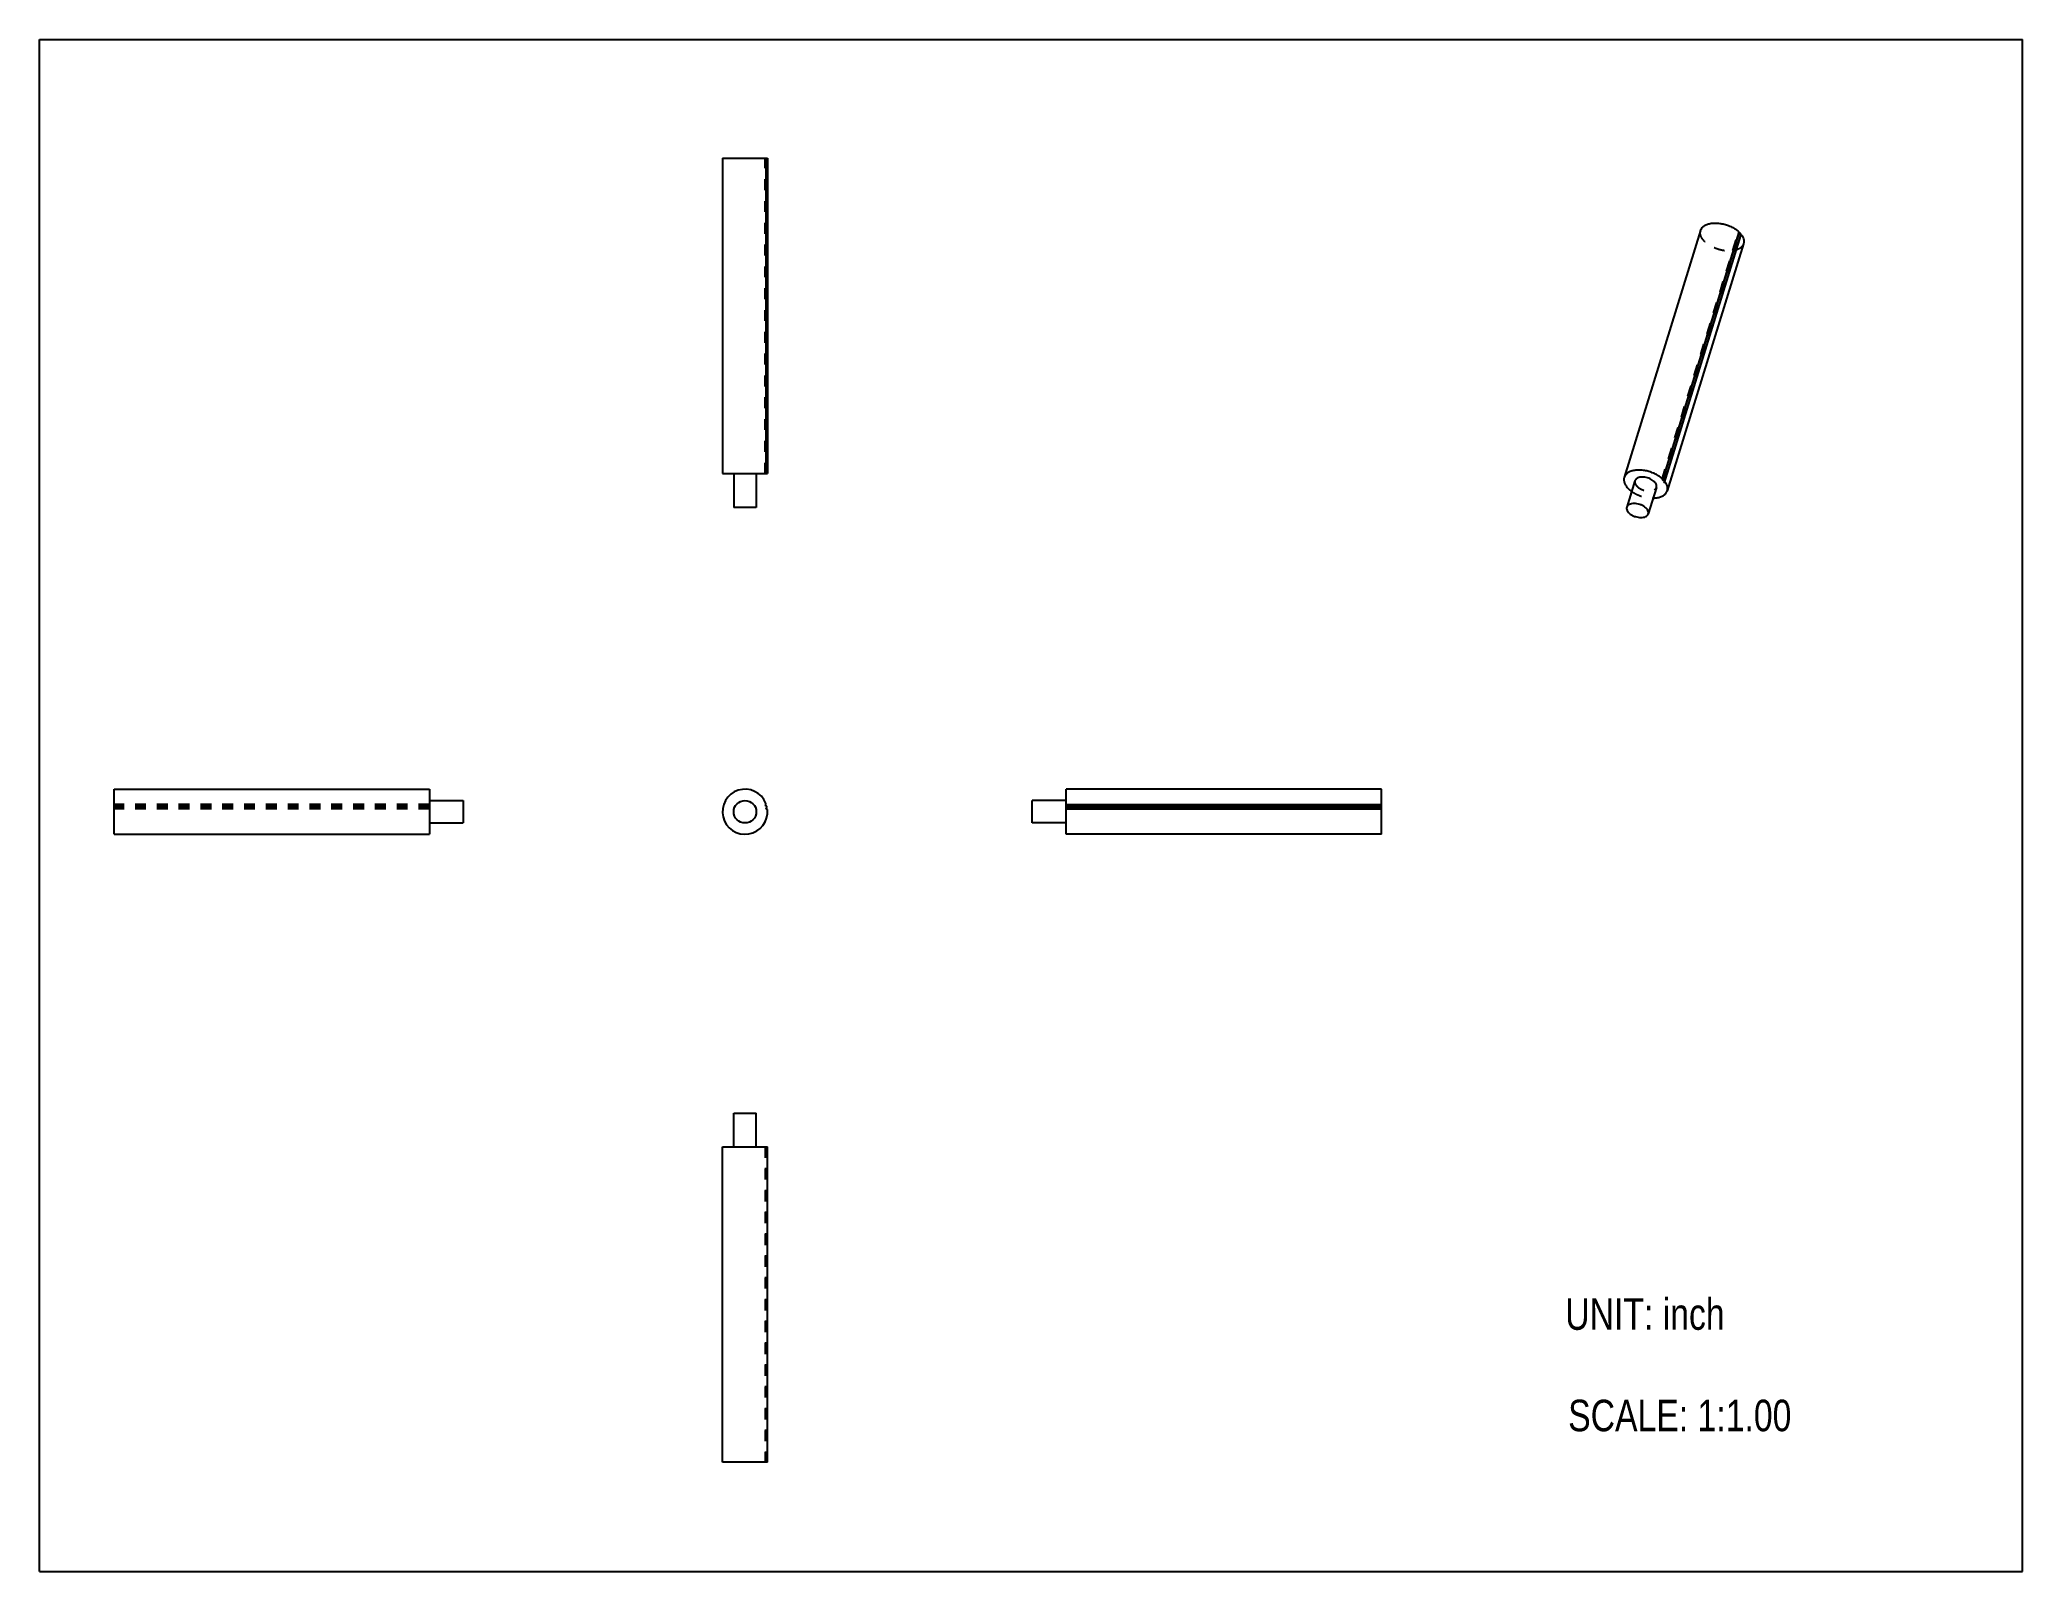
# Model space of a CAD drawing. Extents: x 0 to 44, y 0 to 34.
import ezdxf

# ---------------------------------------------------------------- set-up
doc = ezdxf.new("R2010")
doc.units = 0
doc.header["$LTSCALE"] = 2.42
doc.header["$MEASUREMENT"] = 0
doc.linetypes.add('HIDDEN', pattern=[0.2, 0.1, -0.1])
doc.layers.get('0').update_dxf_attribs({"linetype": 'CONTINUOUS'})
doc.layers.add('DEFAULT_2', color=8, linetype='HIDDEN')
doc.layers.add('LAYER_DETAIL_ITEM', color=7, linetype='CONTINUOUS')
doc.styles.get("Standard").update_dxf_attribs({"font": 'txt', "width": 0.8})

msp = doc.modelspace()

# ---------------------------------------------------------------- linework, layer by layer
at = {"color": 7, "linetype": 'CONTINUOUS'}
for p, q in [((0, 0), (0, 34)), ((0, 34), (44, 34)), ((44, 0), (44, 34)), ((15.153, 31.368), (15.153, 24.368)), ((15.153, 31.368), (16.153, 31.368)), ((16.119, 31.368), (16.119, 24.368)), ((16.141, 31.368), (16.141, 24.368)), ((16.153, 31.368), (16.153, 24.368)), ((36.859, 29.766), (35.164, 24.283)), ((37.711, 29.727), (36.018, 24.249)), ((36.021, 24.218), (37.715, 29.702)), ((36.057, 24.173), (37.751, 29.656)), ((37.754, 29.682), (36.061, 24.203)), ((37.706, 29.711), (37.715, 29.702)), ((37.715, 29.702), (37.732, 29.701)), ((37.748, 29.661), (37.751, 29.656)), ((37.751, 29.656), (37.769, 29.654)), ((37.814, 29.471), (36.12, 23.988)), ((15.153, 24.368), (16.153, 24.368)), ((15.403, 24.368), (15.403, 23.618)), ((15.903, 24.368), (15.903, 23.618)), ((35.403, 24.209), (35.222, 23.622)), ((36.015, 24.241), (36.005, 24.235)), ((36.005, 24.235), (36.021, 24.218)), ((36.015, 24.241), (36.016, 24.244)), ((36.021, 24.218), (36.038, 24.218)), ((35.881, 24.062), (35.699, 23.474)), ((36.057, 24.195), (36.045, 24.19)), ((36.045, 24.19), (36.057, 24.173)), ((36.057, 24.173), (36.074, 24.171)), ((15.903, 23.618), (15.403, 23.618)), ((1.65, 16.362), (1.65, 17.362)), ((1.65, 17.362), (8.65, 17.362)), ((8.65, 17.362), (8.65, 16.362)), ((22.779, 16.362), (22.779, 17.362)), ((29.779, 17.362), (22.779, 17.362)), ((29.779, 16.362), (29.779, 17.362)), ((8.65, 17.112), (9.4, 17.112)), ((9.4, 17.112), (9.4, 16.612)), ((16.114, 17.033), (16.1, 17.022)), ((16.1, 17.022), (16.108, 16.995)), ((16.108, 16.995), (16.126, 16.995)), ((16.135, 16.959), (16.119, 16.95)), ((16.119, 16.95), (16.123, 16.923)), ((16.123, 16.923), (16.141, 16.919)), ((22.029, 16.612), (22.029, 17.112)), ((22.779, 17.112), (22.029, 17.112)), ((22.779, 17.022), (29.779, 17.022)), ((22.779, 16.995), (29.779, 16.995)), ((22.779, 16.95), (29.779, 16.95)), ((22.779, 16.923), (29.779, 16.923)), ((1.65, 16.362), (8.65, 16.362)), ((8.65, 16.612), (9.4, 16.612)), ((22.779, 16.612), (22.029, 16.612)), ((29.779, 16.362), (22.779, 16.362)), ((15.403, 9.422), (15.403, 10.172)), ((15.403, 10.172), (15.903, 10.172)), ((15.903, 9.422), (15.903, 10.172)), ((15.153, 2.422), (15.153, 9.422)), ((15.153, 9.422), (16.153, 9.422)), ((16.153, 2.422), (16.153, 9.422)), ((16.153, 2.422), (15.153, 2.422)), ((0, 0), (44, 0))]:
    msp.add_line(p, q, dxfattribs=at)
msp.add_circle((15.653, 16.862), 0.25, dxfattribs=at)
for centre, radius, start, end in [((15.653, 16.862), 0.5, 21.6717, 5.3283), ((16.107, 17.042), 0.012, 308, 21.6717), ((16.126, 16.983), 0.012, 14.3283, 88), ((16.129, 16.969), 0.012, 299, 12.6717), ((15.653, 16.862), 0.5, 12.6717, 14.3283), ((16.139, 16.907), 0.012, 5.3283, 79)]:
    msp.add_arc(centre, radius, start, end, dxfattribs=at)
for points, knots in [([(36.859, 29.766), (36.865, 29.785), (36.884, 29.822), (36.932, 29.867), (36.997, 29.901), (37.075, 29.922), (37.164, 29.931), (37.261, 29.927), (37.36, 29.911), (37.458, 29.882), (37.551, 29.842), (37.636, 29.793), (37.686, 29.754), (37.708, 29.733)], [0, 0, 0, 0, 0.060363, 0.127452, 0.202723, 0.287423, 0.381079, 0.482018, 0.587784, 0.695471, 0.802007, 0.904418, 1, 1, 1, 1]), ([(37.711, 29.727), (37.711, 29.727), (37.711, 29.728), (37.711, 29.731), (37.709, 29.733), (37.708, 29.733)], [0, 0, 0, 0, 0.014965, 0.450034, 1, 1, 1, 1]), ([(37.745, 29.696), (37.744, 29.697), (37.742, 29.699), (37.737, 29.701), (37.734, 29.701), (37.732, 29.701)], [0, 0, 0, 0, 0.309468, 0.656297, 1, 1, 1, 1]), ([(37.745, 29.696), (37.746, 29.694), (37.749, 29.691), (37.751, 29.688), (37.753, 29.687)], [0, 0, 0, 0, 0.501247, 1, 1, 1, 1]), ([(37.754, 29.682), (37.754, 29.682), (37.754, 29.684), (37.753, 29.686), (37.753, 29.687)], [0, 0, 0, 0, 0.358569, 1, 1, 1, 1]), ([(37.781, 29.647), (37.78, 29.649), (37.778, 29.651), (37.774, 29.653), (37.771, 29.654), (37.769, 29.654)], [0, 0, 0, 0, 0.295476, 0.641363, 1, 1, 1, 1]), ([(37.781, 29.647), (37.794, 29.627), (37.814, 29.587), (37.825, 29.525), (37.819, 29.487), (37.814, 29.471)], [0, 0, 0, 0, 0.384487, 0.728339, 1, 1, 1, 1]), ([(35.164, 24.283), (35.164, 24.282), (35.158, 24.263), (35.154, 24.22), (35.17, 24.155), (35.205, 24.09), (35.259, 24.028), (35.304, 23.991), (35.329, 23.973), (35.33, 23.972)], [0, 0, 0, 0, 0.004859, 0.164826, 0.337858, 0.53221, 0.750766, 0.992087, 1, 1, 1, 1]), ([(36.014, 24.25), (35.991, 24.271), (35.941, 24.31), (35.857, 24.359), (35.764, 24.399), (35.665, 24.427), (35.566, 24.444), (35.47, 24.448), (35.381, 24.439), (35.302, 24.417), (35.237, 24.383), (35.189, 24.338), (35.17, 24.301), (35.164, 24.283)], [0, 0, 0, 0, 0.095582, 0.197993, 0.304529, 0.412216, 0.517982, 0.618921, 0.712577, 0.797277, 0.872548, 0.939637, 1, 1, 1, 1]), ([(35.872, 24.135), (35.866, 24.149), (35.847, 24.175), (35.81, 24.21), (35.764, 24.24), (35.71, 24.265), (35.653, 24.282), (35.596, 24.291), (35.54, 24.291), (35.491, 24.283), (35.449, 24.266), (35.419, 24.241), (35.407, 24.22), (35.403, 24.209)], [0, 0, 0, 0, 0.081157, 0.173333, 0.274698, 0.382001, 0.491224, 0.598123, 0.698729, 0.789898, 0.869974, 0.939677, 1, 1, 1, 1]), ([(36.016, 24.244), (36.016, 24.244), (36.017, 24.245), (36.016, 24.247), (36.015, 24.249), (36.014, 24.25)], [0, 0, 0, 0, 0.014965, 0.450034, 1, 1, 1, 1]), ([(36.051, 24.212), (36.05, 24.213), (36.047, 24.215), (36.043, 24.217), (36.039, 24.218), (36.038, 24.218)], [0, 0, 0, 0, 0.309468, 0.656297, 1, 1, 1, 1]), ([(36.06, 24.198), (36.06, 24.199), (36.06, 24.201), (36.059, 24.203), (36.058, 24.204)], [0, 0, 0, 0, 0.358569, 1, 1, 1, 1]), ([(35.808, 23.825), (35.835, 23.825), (35.89, 23.83), (35.968, 23.848), (36.036, 23.88), (36.088, 23.923), (36.111, 23.963), (36.119, 23.985), (36.12, 23.988)], [0, 0, 0, 0, 0.219501, 0.441219, 0.638697, 0.814192, 0.975275, 1, 1, 1, 1]), ([(35.881, 24.062), (35.881, 24.062), (35.885, 24.074), (35.886, 24.1), (35.878, 24.124), (35.872, 24.135)], [0, 0, 0, 0, 0.021664, 0.485552, 1, 1, 1, 1]), ([(36.057, 24.195), (36.058, 24.196), (36.059, 24.197), (36.059, 24.198), (36.06, 24.198)], [0, 0, 0, 0, 0.773761, 1, 1, 1, 1]), ([(36.087, 24.164), (36.086, 24.165), (36.084, 24.168), (36.079, 24.17), (36.076, 24.171), (36.074, 24.171)], [0, 0, 0, 0, 0.295476, 0.641363, 1, 1, 1, 1]), ([(36.12, 23.988), (36.125, 24.004), (36.13, 24.042), (36.119, 24.103), (36.099, 24.144), (36.087, 24.164)], [0, 0, 0, 0, 0.271661, 0.615513, 1, 1, 1, 1]), ([(35.222, 23.622), (35.218, 23.611), (35.216, 23.585), (35.224, 23.56), (35.23, 23.548)], [0, 0, 0, 0, 0.445609, 1, 1, 1, 1]), ([(35.691, 23.548), (35.684, 23.562), (35.663, 23.591), (35.621, 23.628), (35.569, 23.66), (35.51, 23.684), (35.448, 23.699), (35.386, 23.705), (35.329, 23.7), (35.281, 23.685), (35.243, 23.661), (35.227, 23.636), (35.222, 23.623), (35.222, 23.622)], [0, 0, 0, 0, 0.088426, 0.189673, 0.301149, 0.418468, 0.53638, 0.649554, 0.753342, 0.844666, 0.923178, 0.992656, 1, 1, 1, 1]), ([(35.23, 23.548), (35.238, 23.533), (35.258, 23.504), (35.3, 23.468), (35.352, 23.436), (35.411, 23.412), (35.474, 23.396), (35.535, 23.391), (35.592, 23.395), (35.641, 23.41), (35.678, 23.435), (35.695, 23.459), (35.699, 23.473), (35.699, 23.474)], [0, 0, 0, 0, 0.088426, 0.189673, 0.301149, 0.418468, 0.53638, 0.649554, 0.753342, 0.844666, 0.923178, 0.992656, 1, 1, 1, 1]), ([(35.699, 23.474), (35.703, 23.485), (35.705, 23.511), (35.697, 23.535), (35.691, 23.548)], [0, 0, 0, 0, 0.445609, 1, 1, 1, 1])]:
    msp.add_open_spline(points, degree=3, knots=knots, dxfattribs=at)
for points in [[(36.054, 24.208), (36.053, 24.209), (36.052, 24.211), (36.051, 24.212)], [(36.058, 24.204), (36.057, 24.205), (36.056, 24.206), (36.054, 24.208)]]:
    msp.add_open_spline(points, degree=3, dxfattribs=at)
at = {"layer": 'DEFAULT_2', "color": 8, "linetype": 'HIDDEN'}
for p, q in [((16.1, 24.368), (16.1, 31.368)), ((16.108, 24.368), (16.108, 31.368)), ((16.119, 24.368), (16.119, 31.368)), ((16.123, 24.368), (16.123, 31.368)), ((36.005, 24.235), (37.699, 29.718)), ((36.045, 24.19), (37.739, 29.673)), ((37.709, 29.725), (37.699, 29.718)), ((37.699, 29.718), (37.706, 29.711)), ((37.709, 29.725), (37.711, 29.727)), ((37.751, 29.679), (37.739, 29.673)), ((37.739, 29.673), (37.748, 29.661)), ((36.018, 24.249), (36.016, 24.244)), ((36.061, 24.203), (36.06, 24.198)), ((8.65, 17.022), (1.65, 17.022)), ((8.65, 16.995), (1.65, 16.995)), ((8.65, 16.95), (1.65, 16.95)), ((8.65, 16.923), (1.65, 16.923)), ((16.1, 9.422), (16.1, 2.422)), ((16.108, 9.422), (16.108, 2.422)), ((16.119, 2.422), (16.119, 9.422)), ((16.119, 9.422), (16.119, 2.422)), ((16.123, 9.422), (16.123, 2.422)), ((16.141, 2.422), (16.141, 9.422))]:
    msp.add_line(p, q, dxfattribs=at)
for points, knots in [([(37.814, 29.471), (37.813, 29.468), (37.806, 29.446), (37.782, 29.407), (37.73, 29.363), (37.663, 29.332), (37.582, 29.312), (37.491, 29.306), (37.394, 29.312), (37.295, 29.331), (37.197, 29.362), (37.105, 29.404), (37.023, 29.454), (36.953, 29.512), (36.9, 29.574), (36.864, 29.638), (36.848, 29.703), (36.853, 29.746), (36.859, 29.766), (36.859, 29.766)], [0, 0, 0, 0, 0.007361, 0.055316, 0.107562, 0.166353, 0.23236, 0.305021, 0.382922, 0.464105, 0.546313, 0.627197, 0.704527, 0.7764, 0.841492, 0.899376, 0.95091, 0.998553, 1, 1, 1, 1]), ([(37.751, 29.679), (37.752, 29.679), (37.753, 29.68), (37.754, 29.681), (37.754, 29.682)], [0, 0, 0, 0, 0.773761, 1, 1, 1, 1]), ([(35.403, 24.209), (35.403, 24.209), (35.4, 24.197), (35.398, 24.171), (35.406, 24.147), (35.412, 24.135)], [0, 0, 0, 0, 0.021664, 0.485552, 1, 1, 1, 1]), ([(35.33, 23.972), (35.356, 23.954), (35.411, 23.92), (35.502, 23.879), (35.6, 23.848), (35.7, 23.829), (35.769, 23.824), (35.805, 23.825), (35.808, 23.825)], [0, 0, 0, 0, 0.185364, 0.385344, 0.588595, 0.789314, 0.981917, 1, 1, 1, 1]), ([(35.412, 24.135), (35.418, 24.122), (35.437, 24.095), (35.474, 24.061), (35.521, 24.03), (35.574, 24.006), (35.631, 23.989), (35.689, 23.98), (35.744, 23.979), (35.794, 23.988), (35.835, 24.005), (35.866, 24.029), (35.878, 24.051), (35.881, 24.062)], [0, 0, 0, 0, 0.081157, 0.173333, 0.274698, 0.382001, 0.491224, 0.598123, 0.698729, 0.789898, 0.869974, 0.939677, 1, 1, 1, 1])]:
    msp.add_open_spline(points, degree=3, knots=knots, dxfattribs=at)

# ---------------------------------------------------------------- texts
at = {"layer": 'LAYER_DETAIL_ITEM', "color": 2, "linetype": 'CONTINUOUS', "width": 0.8}
for s, p in [('UNIT: inch', (33.856, 5.362)), ('SCALE: 1:1.00', (33.921, 3.11))]:
    msp.add_text(s, height=0.7, dxfattribs=at).set_placement(p)

doc.saveas('drawing.dxf')
